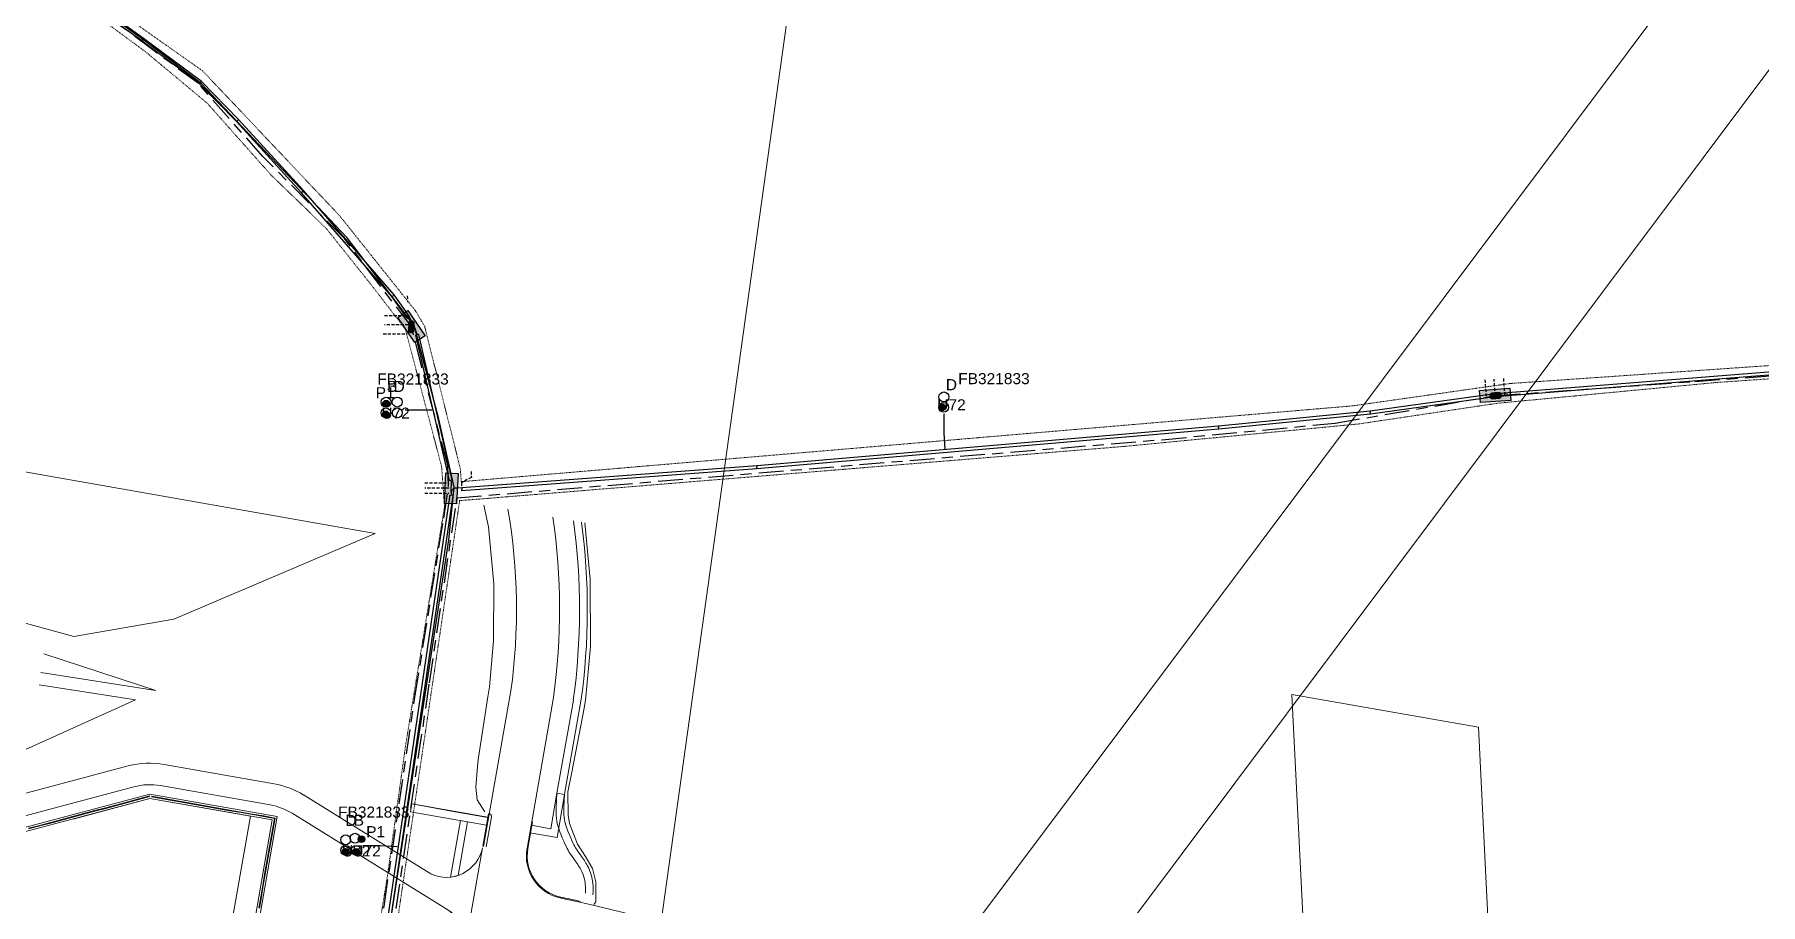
# Model space of a CAD drawing. Header units: metres. Extents: x 277863 to 282129, y 6130772 to 6135401.
# Drawn here: x 280481.4 to 280761.6, y 6133184.6 to 6133325.8 of the extents above; entities that cross this region are included whole.
import ezdxf
from ezdxf.enums import TextEntityAlignment as Align

# ---------------------------------------------------------------- set-up
doc = ezdxf.new("R2010")
doc.units = ezdxf.units.M
for name, pattern in [('Cable Exist UG', [8.2, 4, -1.2, 1.8, -1.2]), ('DASHED', [0.75, 0.5, -0.25]), ('HIDDEN', [0.375, 0.25, -0.125]), ('HIDDEN2', [0.1875, 0.125, -0.0625])]:
    doc.linetypes.add(name, pattern=pattern)
doc.layers.get('0').update_dxf_attribs({"color": 6})
for name, color, linetype in [('_User Miscellaneous1', 7, 'Continuous'), ('_User Miscellaneous10', 7, 'Continuous'), ('_User Miscellaneous2', 7, 'Continuous'), ('_User_HV_Exist', 7, 'Continuous'), ('Duct_SP_EXT', 7, 'Continuous'), ('Equip_HV_EXT', 7, 'Continuous'), ('Mains_HV_EXT', 7, 'Continuous'), ('SupportsUG_SP_HV_EXT', 7, 'Continuous'), ('Trench_SP_EXT', 7, 'Continuous')]:
    doc.layers.add(name, color=color, linetype=linetype)
doc.layers.add('Cadastre Land Parcels_SP_EXT', color=9, linetype='Continuous', lineweight=5)
doc.layers.add('Cadastre Other Property_SP_EXT', color=9, linetype='HIDDEN', lineweight=5)
doc.layers.add('UNKNOWN_FEATURES', color=1, linetype='DASHED', plot=False)
doc.styles.add('PIT_LABEL', font='arial.ttf')
doc.styles.get("Standard").update_dxf_attribs({"font": 'arial.ttf'})
doc.linetypes.add('Cable E UG', pattern='A,6,-0.5,["E",Standard,S=1.7,R=0,X=0.5,Y=-1],-2.9', length=9.4)

# ---------------------------------------------------------------- blocks, each defined once
blk = doc.blocks.new('DUCT_EXT')
blk.add_circle((0, 0.8), 0.8)
at = {"flags": 1}
blk.add_attdef('Z', (0, 0), '', height=0.2, dxfattribs=at)
at = {"flags": 9}
for tag, p in [('DUCT_CODE', (0, 0)), ('XSECT_TYPE', (0, -0.2)), ('STATE', (0, -0.6)), ('FB_REFERENCE', (0, -0.4)), ('NOTES', (0, -0.8))]:
    blk.add_attdef(tag, text='', height=0.2, dxfattribs=at).set_placement(p, align=Align.MIDDLE_LEFT)
blk = doc.blocks.new('HV_STJ_EXT')
h = blk.add_hatch(color=256)
edge = h.paths.add_edge_path()
edge.add_ellipse((-0.59, 0.13), major_axis=(0.226, 0.226), ratio=1, start_angle=45, end_angle=135)
edge.add_line((-0.91, 0.13), (-0.91, -0.13))
edge.add_ellipse((-0.59, -0.13), major_axis=(0.226, 0.226), ratio=1, start_angle=135, end_angle=225)
edge.add_line((-0.59, -0.45), (0.59, -0.45))
edge.add_ellipse((0.59, -0.13), major_axis=(-0.226, 0.226), ratio=1, start_angle=135, end_angle=225)
edge.add_line((0.91, -0.13), (0.91, 0.13))
edge.add_ellipse((0.59, 0.13), major_axis=(-0.226, 0.226), ratio=1, start_angle=225, end_angle=315)
edge.add_line((0.59, 0.45), (-0.59, 0.45))
blk.add_lwpolyline([(-0.91, 0.13), (-0.91, -0.13, 0.414214), (-0.59, -0.45), (0.59, -0.45, 0.414214), (0.91, -0.13), (0.91, 0.13, 0.414214), (0.59, 0.45), (-0.59, 0.45, 0.414214)], format="xyb", close=True)
for tag, flags, p in [('ORIENTATION', 9, (1.5, 0)), ('Z', 1, (1.5, -0.8)), ('USAGE', 9, (1.5, -0.2)), ('LEGEND', 9, (1.5, -0.4)), ('NOTES', 9, (1.5, -0.6))]:
    blk.add_attdef(tag, text='', height=0.2, dxfattribs=dict(flags=flags)).set_placement(p, align=Align.MIDDLE_LEFT)
blk = doc.blocks.new('CABLE_LARGE_EXT')
h = blk.add_hatch(color=256)
edge = h.paths.add_edge_path()
edge.add_arc((0, 0.55), 0.55, 0, 360)
blk.add_circle((0, 0.55), 0.55)
at = {"flags": 1}
blk.add_attdef('Z', (0, 0), '', height=0.2, dxfattribs=at)
at = {"flags": 9}
for tag, p in [('COND_CODE', (0, 0)), ('STATE', (0, -0.4)), ('XSECT_SIZE', (0, -0.6)), ('FB_REFERENCE', (0, -0.2)), ('NOTES', (0, -0.8))]:
    blk.add_attdef(tag, text='', height=0.2, dxfattribs=at).set_placement(p, align=Align.MIDDLE_LEFT)
blk = doc.blocks.new('PIT_EXT')
blk.add_hatch(color=256).paths.add_polyline_path([(-2.47, 0.99), (2.47, 0.99), (2.47, -0.99), (-2.47, -0.99)])
at = {"lineweight": -3}
blk.add_lwpolyline([(-2.47, 0.99), (2.47, 0.99), (2.47, -0.99), (-2.47, -0.99)], close=True, dxfattribs=at)
at = {"style": 'PIT_LABEL'}
for tag, height, flags, p in [('ASSET_NUM', 2.5, 8, (2, 2)), ('STREET_CODE', 0.2, 9, (0, -0.2))]:
    blk.add_attdef(tag, text='', height=height, dxfattribs=dict(at, flags=flags)).set_placement(p, align=Align.MIDDLE_LEFT)
at = {"flags": 1}
blk.add_attdef('Z', (0, 0), '', height=0.2, dxfattribs=at)
at = {"flags": 9}
for tag, p in [('OWNED_BY', (0, -0.4)), ('STATE', (0, -0.6)), ('SUPPORT_TYPE', (0, -0.8)), ('USAGE', (0, -1)), ('LOCATION', (0, -1.2)), ('NOTES', (0, -1.4))]:
    blk.add_attdef(tag, text='', height=0.2, dxfattribs=at).set_placement(p, align=Align.MIDDLE_LEFT)
blk = doc.blocks.new('Site plan')
at = {"layer": '_User Miscellaneous2', "color": 251, "lineweight": 0}
for p, q in [((-141.44, 148.53), (-145.88, 123.25)), ((-138.82, 122.93), (-134.52, 147.44)), ((-138.16, 126.7), (-138.38, 125.46))]:
    blk.add_line(p, q, dxfattribs=at)
at = {"layer": '_User Miscellaneous2', "color": 252, "lineweight": 0}
for p, q in [((-133.96, 131.87), (-131.3, 146.99)), ((-132.71, 131.71), (-130.06, 146.82)), ((-133.96, 131.87), (-134.96, 126.13)), ((-132.72, 131.66), (-133.96, 131.87)), ((-157.5, 130.15), (-157.73, 128.87)), ((-145.19, 127.99), (-157.5, 130.15)), ((-133.95, 124.68), (-132.72, 131.66)), ((-203.12, 17.77), (-183.72, 128.16)), ((-157.73, 128.87), (-145.42, 126.7)), ((-149.64, 127.46), (-151.25, 118.26)), ((-150.47, 128.88), (-145.2, 127.93)), ((-150, 118.54), (-148.47, 127.25)), ((-148.47, 127.25), (-149.64, 127.46)), ((-145.43, 123.18), (-144.58, 128)), ((-145.42, 126.7), (-145.19, 127.99)), ((-134.96, 126.13), (-138.16, 126.7)), ((-138.38, 125.46), (-133.95, 124.68))]:
    blk.add_line(p, q, dxfattribs=at)
at = {"layer": '_User Miscellaneous2', "color": 253, "lineweight": 0}
for p, q in [((-200.09, 131.75), (-305.29, 103.69)), ((-179.37, 128.11), (-200.09, 131.75)), ((-304.99, 103.05), (-200.06, 131.03)), ((-200.06, 131.03), (-212.54, 127.7)), ((-209.03, 129.06), (-210.81, 128.58)), ((-210.79, 128.48), (-209, 128.96)), ((-207.24, 129.53), (-209.03, 129.06)), ((-209, 128.96), (-207.21, 129.43)), ((-205.45, 130.01), (-207.24, 129.53)), ((-207.21, 129.43), (-205.43, 129.91)), ((-203.66, 130.49), (-205.45, 130.01)), ((-205.43, 129.91), (-203.64, 130.39)), ((-201.88, 130.96), (-203.66, 130.49)), ((-203.64, 130.39), (-201.85, 130.86)), ((-200.08, 131.44), (-201.88, 130.96)), ((-201.85, 130.86), (-200.08, 131.34)), ((-183.72, 128.16), (-200.06, 131.03)), ((-200.06, 131.03), (-180.18, 127.54)), ((-199.82, 131.29), (-197.99, 130.97)), ((-197.98, 131.07), (-199.8, 131.39)), ((-197.99, 130.97), (-196.17, 130.65)), ((-196.16, 130.75), (-197.98, 131.07)), ((-196.17, 130.65), (-194.35, 130.33)), ((-194.33, 130.43), (-196.16, 130.75)), ((-194.35, 130.33), (-192.53, 130.01)), ((-192.51, 130.11), (-194.33, 130.43)), ((-192.53, 130.01), (-190.71, 129.69)), ((-190.69, 129.79), (-192.51, 130.11)), ((-190.71, 129.69), (-188.89, 129.37)), ((-188.87, 129.47), (-190.69, 129.79)), ((-188.89, 129.37), (-187.07, 129.05)), ((-187.05, 129.15), (-188.87, 129.47)), ((-187.07, 129.05), (-185.25, 128.73)), ((-185.23, 128.83), (-187.05, 129.15)), ((-157.48, 130.18), (-150.44, 128.94)), ((-217.96, 126.67), (-219.75, 126.2)), ((-219.72, 126.1), (-217.93, 126.58)), ((-216.17, 127.15), (-217.96, 126.67)), ((-217.93, 126.58), (-216.15, 127.05)), ((-214.39, 127.63), (-216.17, 127.15)), ((-216.15, 127.05), (-214.36, 127.53)), ((-212.6, 128.1), (-214.39, 127.63)), ((-214.36, 127.53), (-212.57, 128)), ((-210.81, 128.58), (-212.6, 128.1)), ((-212.57, 128), (-210.79, 128.48)), ((-180.18, 127.54), (-200.33, 12.87)), ((-199.64, 12.75), (-179.37, 128.11)), ((-185.25, 128.73), (-183.42, 128.41)), ((-183.41, 128.51), (-185.23, 128.83)), ((-183.42, 128.41), (-181.6, 128.09)), ((-181.58, 128.19), (-183.41, 128.51)), ((-181.6, 128.09), (-179.83, 127.78)), ((-179.71, 127.86), (-181.58, 128.19)), ((-179.83, 127.78), (-180.14, 126.01)), ((-180.04, 125.99), (-179.71, 127.86)), ((-180.46, 124.19), (-180.78, 122.37)), ((-180.68, 122.35), (-180.36, 124.17)), ((-180.14, 126.01), (-180.46, 124.19)), ((-180.36, 124.17), (-180.04, 125.99)), ((-181.1, 120.55), (-181.42, 118.72)), ((-181.32, 118.71), (-181, 120.53)), ((-180.78, 122.37), (-181.1, 120.55)), ((-181, 120.53), (-180.68, 122.35)), ((-181.42, 118.72), (-181.74, 116.9)), ((-181.64, 116.89), (-181.32, 118.71)), ((-182.06, 115.08), (-182.38, 113.26)), ((-182.28, 113.24), (-181.96, 115.06)), ((-181.74, 116.9), (-182.06, 115.08)), ((-181.96, 115.06), (-181.64, 116.89))]:
    blk.add_line(p, q, dxfattribs=at)
at = {"layer": '_User Miscellaneous2', "color": 254, "lineweight": 0, "flags": 128}
for points in [[(-282.82, 195.03), (-163.48, 174.06), (-196.18, 160.16), (-212.43, 157.32), (-244.32, 166.09)], [(71.21, 11.2), (42.83, 36.97), (42.04, 52.86), (26.35, 63.25), (-11.14, 77.39), (-14.64, 147.91), (15.65, 142.59), (17.84, 98.51), (40.09, 90.12), (71.24, 69.49)]]:
    blk.add_lwpolyline(points, dxfattribs=at)
at = {"layer": '_User Miscellaneous2', "color": 254, "lineweight": 0}
for points in [[(-145.82, 178.67), (-145.1, 175.11), (-144.21, 165.9), (-144.25, 156.64), (-144.92, 149.14), (-145.17, 147.54), (-146.68, 137.66), (-146.81, 136.87), (-147.13, 132.86), (-146.92, 130.82), (-145.66, 128.89)], [(-129.41, 175.79), (-128.58, 166.56), (-128.52, 155.73), (-129.32, 146.96), (-129.69, 144.82), (-131.6, 135.01), (-132.17, 132.1)], [(-218.06, 149.49), (-202.41, 147.04), (-239.85, 130.18), (-266.63, 121.36), (-290.45, 115.77), (-300.07, 113.67), (-310.69, 111.36), (-320.88, 109.42), (-341.05, 96.48), (-288.74, 150.98), (-250.04, 154.48), (-227.94, 151.03)], [(-217.75, 151.46), (-199.07, 148.55), (-217.27, 154.53)], [(-132.17, 132.03), (-132.16, 128.33), (-131.92, 126.99), (-130.65, 123.64), (-129.3, 121.63), (-128.19, 119.68), (-127.63, 117.48), (-127.67, 114.27), (-128, 113.82)]]:
    blk.add_lwpolyline(points, dxfattribs=at)
at = {"layer": '_User Miscellaneous2', "color": 251, "lineweight": 0}
for points in [[(-179.9, 133.43), (-197.74, 136.56, 0.109073), (-203.56, 136.31), (-305.26, 109.18)], [(-389.24, -9.81, 0.476877), (-389.67, 2.61, -0.351016), (-392.14, 12.3), (-371.29, 58.24, -0.135018), (-367.9, 62.32), (-307.5, 104.35, -0.087056), (-304.36, 105.8), (-202.65, 132.93, -0.109073), (-198.35, 133.12), (-180.5, 129.98, -0.095541), (-176.97, 128.63), (-151.68, 112.95, -0.031709), (-151.05, 112.52)], [(-175.12, 131.6), (-154.44, 118.78, 0.483406), (-146.05, 123.02), (-148.87, 106.97, 0.300591), (-151.68, 112.95)]]:
    blk.add_lwpolyline(points, format="xyb", dxfattribs=at)
at = {"layer": '_User Miscellaneous2', "color": 253, "lineweight": 0, "flags": 128}
blk.add_lwpolyline([(-157.5, 130.15), (-150.47, 128.88), (-150.46, 128.95)], dxfattribs=at)
at = {"layer": '_User Miscellaneous2', "color": 252, "lineweight": 0, "flags": 128}
blk.add_lwpolyline([(-146.02, 123.28), (-145.09, 128.55), (-144.95, 128.52)], dxfattribs=at)
at = {"layer": '_User Miscellaneous2', "color": 251, "lineweight": 0, "flags": 128}
blk.add_lwpolyline([(-138.67, 122.91), (-137.91, 127.25), (-138.06, 127.28)], dxfattribs=at)
at = {"layer": '_User Miscellaneous2', "color": 251, "lineweight": 0}
for centre, radius, start, end in [((-236.99, 161.72), 96.46, 352.1359, 9.7064), ((-236.99, 161.72), 103.46, 352.064, 8.3277), ((-182.23, 120.13), 13.49, 58.2038, 80.0341), ((-131.93, 121.73), 7, 170.0454, 257.9069), ((-131.93, 121.73), 6.85, 170.0454, 258.2308), ((-151.92, 124.22), 6, 276.3791, 288.7136), ((-190.86, -153.32), 274.44, 77.216, 77.907), ((-190.87, -153.34), 274.31, 77.2697, 77.9069), ((-190.86, -153.32), 274.29, 50.2847, 77.8882)]:
    blk.add_arc(centre, radius, start, end, dxfattribs=at)
at = {"layer": '_User Miscellaneous2', "color": 252, "lineweight": 0}
for centre, radius, start, end in [((-237, 161.72), 106.71, 352.0668, 7.7542), ((-237.01, 161.71), 107.98, 352.0731, 7.5469), ((-145.02, 128.08), 0.45, 350.0454, 80.0454)]:
    blk.add_arc(centre, radius, start, end, dxfattribs=at)
for points, knots in [([(-133.96, 131.87), (-134.19, 128.43), (-134.03, 127.11), (-133.52, 125.72), (-133.35, 125.23)], [0, 0, 0, 0, 0.661492, 1, 1, 1, 1]), ([(-132.71, 131.79), (-132.94, 128.46), (-132.81, 127.41), (-132.34, 126.14), (-132.19, 125.72)], [0, 0, 0, 0, 0.688511, 1, 1, 1, 1]), ([(-132.71, 131.79), (-132.94, 128.46), (-132.81, 127.41), (-132.34, 126.14), (-132.19, 125.72)], [0, 0, 0, 0, 0.688511, 1, 1, 1, 1]), ([(-129.35, 115.67), (-129.27, 116.73), (-129.42, 117.89), (-129.98, 119.35), (-130.45, 120.11), (-130.92, 120.87), (-131.83, 121.93), (-132.63, 123.52), (-133.35, 125.23)], [0, 0, 0, 0, 0.285714, 0.428571, 0.571429, 0.714286, 0.857143, 1, 1, 1, 1]), ([(-128.12, 115.4), (-128.02, 116.82), (-128.21, 118.2), (-128.86, 119.9), (-129.38, 120.76), (-129.9, 121.61), (-130.78, 122.63), (-131.49, 124.05), (-132.2, 125.71)], [0, 0, 0, 0, 0.285714, 0.428571, 0.571429, 0.714286, 0.857143, 1, 1, 1, 1])]:
    blk.add_open_spline(points, degree=3, knots=knots, dxfattribs=at)

msp = doc.modelspace()

# ---------------------------------------------------------------- linework, layer by layer
at = {"layer": '_User Miscellaneous10'}
for points in [[(280541.52, 6133264.88), (280544.05, 6133264.88), (280545.86, 6133264.89)], [(280628.98, 6133264.23), (280628.98, 6133261.12), (280629.15, 6133258.56)], [(280534.69, 6133194.19), (280537.49, 6133194.19), (280540.25, 6133194.02)]]:
    msp.add_lwpolyline(points, dxfattribs=at)
at = {"layer": '_User_HV_Exist', "linetype": 'Cable Exist UG'}
for points in [[(280542.54, 6133278.41), (280531.67, 6133292.7), (280518.4, 6133306.04), (280507.92, 6133317.91), (280500.76, 6133323.17), (280496.43, 6133326.44), (280490.74, 6133330.39), (280484.04, 6133334.68), (280458.51, 6133351.61), (280431.39, 6133366.81)], [(280533.27, 6133151.53), (280538.16, 6133184.7), (280543.12, 6133218.23), (280547.79, 6133247.32), (280548.59, 6133252.51), (280548.45, 6133255.86), (280544.18, 6133272.02), (280542.54, 6133278.41)], [(280503.55, 6133000.33), (280503.48, 6133002.04), (280505.32, 6133012.79), (280510.11, 6133069.01), (280524.38, 6133106.14), (280532.05, 6133127.55), (280535.26, 6133151.49), (280545.49, 6133220.58), (280549.94, 6133250.61), (280549.94, 6133250.61), (280664.41, 6133260.05), (280692.54, 6133262.74), (280718.58, 6133267.2)]]:
    msp.add_lwpolyline(points, dxfattribs=at)
at = {"layer": '_User_HV_Exist', "linetype": 'Cable E UG'}
msp.add_lwpolyline([(280503.58, 6133000.27), (280503.76, 6133005.15), (280506.23, 6133032.33), (280506.87, 6133042.34), (280507.67, 6133054.27), (280507.67, 6133054.27), (280509.28, 6133068.72), (280517, 6133090.01), (280530.86, 6133127.54), (280548.61, 6133243.8), (280549.47, 6133252.36), (280546.98, 6133263.39), (280543, 6133278.61), (280532.11, 6133292.84), (280508.42, 6133317.89), (280499.47, 6133324.66), (280499.47, 6133324.66), (280489.71, 6133331.71)], dxfattribs=at)
at = {"layer": 'Cadastre Land Parcels_SP_EXT', "linetype": 'Continuous'}
msp.add_lwpolyline([(280916.73, 6133523.36), (280856.05, 6133443.83), (280842.06, 6133425.49), (280834.48, 6133415.57), (280735.78, 6133283.76), (280565.59, 6133056.48), (280509.57, 6132655.71), (280286.52, 6132686.68), (280279.81, 6132677.76), (280090.07, 6132429.2), (280313.22, 6132397.41), (280298.46, 6132293.82)], dxfattribs=at)
for points in [[(280494.74, 6133474.84), (280481.47, 6133476.74), (280478.6, 6133466.69), (280460.16, 6133465.04), (280459.69, 6133466.97), (280039.49, 6133357.53), (280037.22, 6133341.48), (280035.09, 6133326.62), (280007.61, 6133134.46), (280542.78, 6133059.67), (280549.52, 6133068.6), (280569.6, 6133095.41), (280571.35, 6133097.75), (280621.49, 6133456.68), (280537.92, 6133468.65), (280534.52, 6133444.89), (280492.95, 6133450.85), (280494.74, 6133474.84)], [(280571.35, 6133097.75), (280819.21, 6133428.72), (280623.39, 6133456.41), (280621.49, 6133456.68), (280571.35, 6133097.75)], [(280279.81, 6132677.76), (280286.52, 6132686.68), (280565.59, 6133056.48), (280735.78, 6133283.76), (280834.48, 6133415.57), (280842.06, 6133425.49), (280828.62, 6133427.39), (280819.21, 6133428.72), (280571.35, 6133097.75), (280569.6, 6133095.41), (280549.52, 6133068.6), (280542.78, 6133059.67), (280263.73, 6132689.85), (280074.09, 6132441.42), (280067.24, 6132432.45), (280090.07, 6132429.2), (280279.81, 6132677.76)]]:
    msp.add_lwpolyline(points, close=True, dxfattribs=at)
at = {"layer": 'Cadastre Other Property_SP_EXT', "linetype": 'HIDDEN2'}
for points in [[(280918.63, 6133285.46), (280817.55, 6133275.85), (280720.92, 6133269.17), (280695.36, 6133265.54), (280550.64, 6133253.23), (280550.49, 6133255.37), (280544.68, 6133278.49), (280543.2, 6133280.98), (280530.87, 6133296.43), (280508.66, 6133319.91), (280487.01, 6133335.18)], [(280492.62, 6133328), (280499.4, 6133323.01), (280509.37, 6133314.7), (280519.69, 6133303.09), (280528.78, 6133294.28), (280535.81, 6133285.46), (280541.56, 6133278.01), (280547.45, 6133255.69), (280547.93, 6133249.19), (280541.62, 6133210.53), (280538.65, 6133189.19), (280535.59, 6133170.34), (280532.24, 6133148.24), (280529.85, 6133128.82), (280521.43, 6133105.18), (280507.65, 6133069.59), (280501.58, 6133005.06), (280458.18, 6133011.22)], [(280459.65, 6133007.98), (280499.83, 6133002.23), (280499.74, 6132994.5), (280507.34, 6132994.41), (280507.34, 6133005.49), (280504.63, 6133005.51), (280510.6, 6133068.89), (280523.59, 6133102.46), (280532.6, 6133127.61), (280535.67, 6133150.82), (280550.38, 6133250.15), (280658.18, 6133258.95), (280696.41, 6133262.61), (280718.87, 6133265.96), (280754.58, 6133269.35), (280847.8, 6133275.71), (280951.53, 6133285.57)]]:
    msp.add_lwpolyline(points, dxfattribs=at)
at = {"layer": 'Duct_SP_EXT'}
for p, q in [((280498.76, 6133324.79), (280492.08, 6133329.59)), ((280499.04, 6133325.18), (280492.35, 6133329.98)), ((280498.76, 6133324.79), (280498.9, 6133324.99)), ((280499.04, 6133325.18), (280498.9, 6133324.99)), ((280508.44, 6133318.19), (280499.04, 6133325.18)), ((280508.12, 6133317.83), (280498.76, 6133324.79)), ((280508.12, 6133317.83), (280508.28, 6133318.01)), ((280514.12, 6133311.71), (280508.12, 6133317.83)), ((280508.44, 6133318.19), (280508.28, 6133318.01)), ((280514.47, 6133312.04), (280508.44, 6133318.19)), ((280514.12, 6133311.71), (280514.29, 6133311.87)), ((280524.66, 6133300.18), (280514.12, 6133311.71)), ((280514.47, 6133312.04), (280514.29, 6133311.87)), ((280525.02, 6133300.5), (280514.47, 6133312.04)), ((280524.66, 6133300.18), (280524.84, 6133300.34)), ((280539.37, 6133283.27), (280524.66, 6133300.18)), ((280525.02, 6133300.5), (280524.84, 6133300.34)), ((280539.75, 6133283.56), (280525.02, 6133300.5)), ((280539.37, 6133283.27), (280539.56, 6133283.42)), ((280541.85, 6133279.76), (280539.37, 6133283.27)), ((280539.75, 6133283.56), (280539.56, 6133283.42)), ((280542.24, 6133280.04), (280539.75, 6133283.56)), ((280541.85, 6133279.76), (280542.04, 6133279.9)), ((280542.24, 6133280.04), (280542.04, 6133279.9)), ((280543.27, 6133277), (280543.5, 6133277.06)), ((280548.71, 6133253.44), (280543.27, 6133277)), ((280543.73, 6133277.11), (280543.5, 6133277.06)), ((280549.18, 6133253.55), (280543.73, 6133277.11)), ((280839.96, 6133277.11), (280718.51, 6133267.48)), ((280840, 6133276.63), (280718.55, 6133267)), ((280718.46, 6133267.48), (280698.2, 6133264.68)), ((280718.53, 6133267), (280698.26, 6133264.2)), ((280718.46, 6133267.48), (280718.5, 6133267.24)), ((280718.53, 6133267), (280718.5, 6133267.24)), ((280718.51, 6133267.48), (280718.53, 6133267.24)), ((280718.55, 6133267), (280718.53, 6133267.24)), ((280698.2, 6133264.68), (280673.58, 6133262.25)), ((280698.26, 6133264.2), (280673.63, 6133261.77)), ((280698.2, 6133264.68), (280698.23, 6133264.44)), ((280698.26, 6133264.2), (280698.23, 6133264.44)), ((280673.58, 6133262.25), (280598.62, 6133255.82)), ((280673.63, 6133261.77), (280598.65, 6133255.34)), ((280673.58, 6133262.25), (280673.6, 6133262.01)), ((280673.63, 6133261.77), (280673.6, 6133262.01)), ((280598.62, 6133255.82), (280550.72, 6133252.23)), ((280598.65, 6133255.34), (280550.76, 6133251.75)), ((280598.62, 6133255.82), (280598.63, 6133255.58)), ((280598.65, 6133255.34), (280598.63, 6133255.58)), ((280548.71, 6133253.44), (280548.95, 6133253.49)), ((280549.18, 6133253.55), (280548.95, 6133253.49)), ((280550.72, 6133252.23), (280550.74, 6133251.99)), ((280548.81, 6133251.07), (280534.24, 6133152.37)), ((280549.29, 6133251), (280534.71, 6133152.3)), ((280548.81, 6133251.07), (280549.05, 6133251.03)), ((280549.29, 6133251), (280549.05, 6133251.03)), ((280550.76, 6133251.75), (280550.74, 6133251.99))]:
    msp.add_line(p, q, dxfattribs=at)
at = {"layer": 'Mains_HV_EXT', "linetype": 'Cable Exist UG'}
msp.add_lwpolyline([(280718.58, 6133267.2), (280750.95, 6133269.51), (280767.2, 6133270.71), (280797.31, 6133272.77), (280832.99, 6133275.2), (280848.5, 6133276.28), (280918.45, 6133282.93), (281057.17, 6133296.09), (281088.24, 6133299.19), (281088.24, 6133299.19), (281082.38, 6133375.16), (281084.73, 6133379.11)], dxfattribs=at)
at = {"layer": 'Trench_SP_EXT', "linetype": 'Cable Exist UG'}
for points in [[(280541.78, 6133280.65), (280542.92, 6133278.57), (280543.5, 6133277.06)], [(280548.98, 6133251.47), (280549.06, 6133253.36)]]:
    msp.add_lwpolyline(points, dxfattribs=at)
msp.add_lwpolyline([(280550.88, 6133252.26), (280549.93, 6133252.19), (280549.93, 6133252.19, 0.476294), (280548.98, 6133251.23)], format="xyb", dxfattribs=at)
at = {"layer": 'UNKNOWN_FEATURES'}
for points in [[(280541.87, 6133283.4), (280541.9, 6133282.4)], [(280538.16, 6133280.21), (280542.04, 6133280.21)], [(280542.04, 6133278.71), (280538.16, 6133278.71)], [(280537.98, 6133277.22), (280541.86, 6133277.22)], [(280716.85, 6133269.79), (280717.03, 6133267.14)], [(280718.53, 6133267.24), (280718.35, 6133269.89)], [(280719.85, 6133269.99), (280720.03, 6133267.34)], [(280720.47, 6133267.61), (280719.14, 6133267.51)], [(280544.74, 6133253.07), (280548.62, 6133253.07)], [(280548.62, 6133252.17), (280544.74, 6133252.17)], [(280552.23, 6133254.91), (280552.28, 6133253.93), (280550.69, 6133253.06), (280550.68, 6133252.35)], [(280544.74, 6133251.37), (280548.62, 6133251.37)]]:
    msp.add_lwpolyline(points, dxfattribs=at)

# ---------------------------------------------------------------- block references
at = {"layer": '_User Miscellaneous1'}
msp.add_blockref('Site plan', (280700.14, 6133070.77), dxfattribs=at)
at = {"layer": '_User Miscellaneous10'}
for name, p in [('DUCT_EXT', (280538.44, 6133265.33)), ('CABLE_LARGE_EXT', (280538.44, 6133265.33)), ('DUCT_EXT', (280540.24, 6133265.35)), ('DUCT_EXT', (280538.41, 6133263.6)), ('CABLE_LARGE_EXT', (280538.41, 6133263.6)), ('DUCT_EXT', (280540.26, 6133263.6)), ('DUCT_EXT', (280533.38, 6133194.55)), ('DUCT_EXT', (280531.87, 6133194.29)), ('DUCT_EXT', (280531.87, 6133192.59)), ('CABLE_LARGE_EXT', (280531.87, 6133192.59)), ('DUCT_EXT', (280533.57, 6133192.59)), ('CABLE_LARGE_EXT', (280533.57, 6133192.59)), ('CABLE_LARGE_EXT', (280534.44, 6133194.65))]:
    msp.add_blockref(name, p, dxfattribs=at)
at = {"layer": '_User Miscellaneous10', "rotation": 268.9790336611341}
for name, p in [('DUCT_EXT', (280628.2, 6133267.01)), ('DUCT_EXT', (280628.17, 6133265.31)), ('CABLE_LARGE_EXT', (280628.17, 6133265.31))]:
    msp.add_blockref(name, p, dxfattribs=at)
at = {"layer": 'Equip_HV_EXT'}
for p, rotation in [((280542.54, 6133278.38), 267.604540458773), ((280718.58, 6133267.2), 4.274566155112507)]:
    msp.add_blockref('HV_STJ_EXT', p, dxfattribs=dict(at, rotation=rotation))
at = {"layer": 'SupportsUG_SP_HV_EXT'}
for p, rotation in [((280542.54, 6133278.41), 304.4744380582461), ((280718.53, 6133267.24), 184.2745661551123), ((280549.01, 6133252.13), 267.241280284208)]:
    msp.add_blockref('PIT_EXT', p, dxfattribs=dict(at, rotation=rotation))

# ---------------------------------------------------------------- texts
at = {"layer": '_User Miscellaneous10'}
for s, p in [('FB321833', (280537, 6133269)), ('B', (280538.57, 6133267.8)), ('D', (280539.65, 6133267.8)), ('D', (280629.32, 6133268.08)), ('FB321833', (280631.33, 6133269.06)), ('P1', (280536.75, 6133266.77)), ('U72', (280627.93, 6133264.81)), ('U72', (280537.66, 6133263.46)), ('FB321833', (280530.64, 6133198.69)), ('D', (280531.83, 6133197.35)), ('B', (280533.18, 6133197.37)), ('P1', (280535.2, 6133195.51)), ('U72', (280531.27, 6133192.39)), ('U72', (280532.97, 6133192.39))]:
    msp.add_text(s, height=1.8, dxfattribs=at).set_placement(p)

doc.saveas('drawing.dxf')
